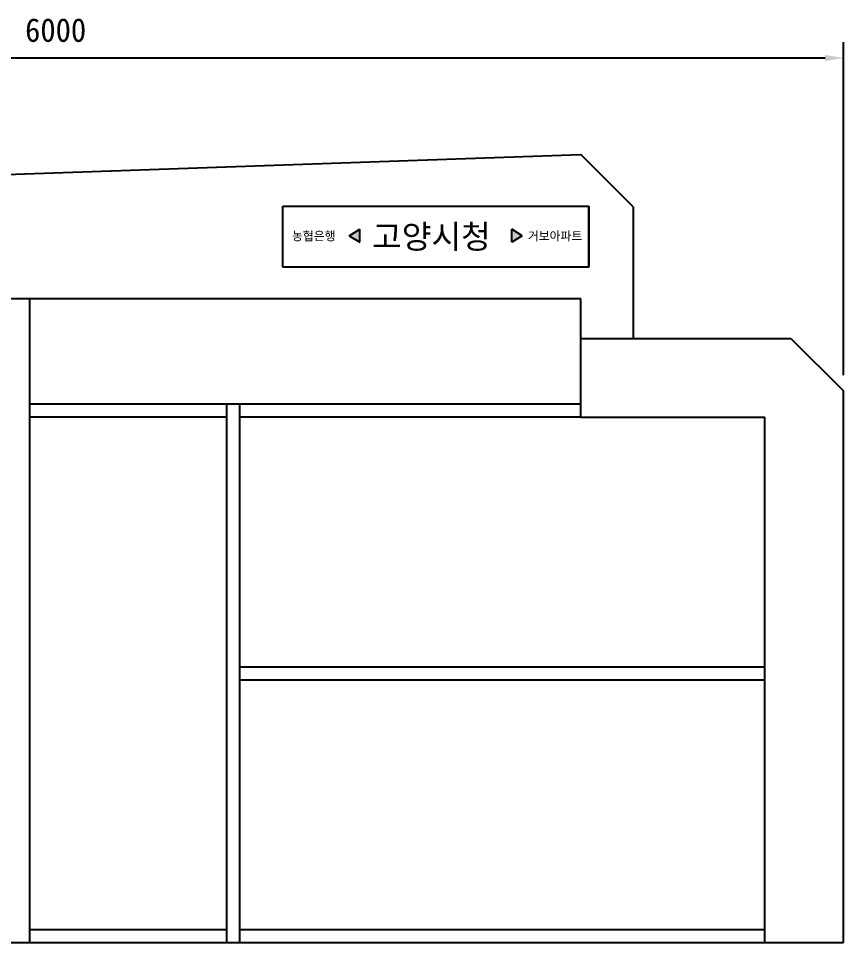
# Model space of a CAD drawing. Header units: millimetres. Extents: x -6 to 705, y -10 to 538.
# Drawn here: x 304.6 to 430.3, y 119.2 to 259.9 of the extents above; entities that cross this region are included whole.
import ezdxf

# ---------------------------------------------------------------- set-up
doc = ezdxf.new("R2010")
doc.units = ezdxf.units.MM
doc.styles.get("Standard").update_dxf_attribs({"font": 'GulimChe.ttf'})
doc.styles.add('style1', font='Gulim.ttf')

msp = doc.modelspace()

# ---------------------------------------------------------------- hatches: boundary and pattern name
h = msp.add_hatch(color=5)
h.dxf.hatch_style = 1
h.set_gradient(color1=(0, 0, 255), color2=(255, 255, 0), tint=1, name='CYLINDER')
h.paths.add_polyline_path([(355.02, 226.86), (356.62, 225.87), (356.62, 227.85)])
h = msp.add_hatch(color=5)
h.dxf.hatch_style = 1
h.set_gradient(color1=(0, 0, 255), color2=(255, 255, 0), tint=1, name='CYLINDER')
h.paths.add_polyline_path([(379.76, 227.85), (379.76, 225.87), (381.35, 226.86)])

# ---------------------------------------------------------------- linework, layer by layer
at = {"color": 252}
for p, q in [((430.29, 205.63), (430.29, 256.31)), ((427.49, 253.91), (193.09, 253.91))]:
    msp.add_line(p, q, dxfattribs=at)
for p, q in [((198.29, 232.52), (390.29, 239.23)), ((398.29, 231.23), (390.29, 239.23)), ((344.88, 231.35), (391.49, 231.35)), ((344.88, 222.06), (344.88, 231.35)), ((391.49, 231.35), (391.49, 222.06)), ((391.49, 222.06), (391.49, 231.23)), ((398.29, 211.23), (398.29, 231.23)), ((355.02, 226.86), (356.62, 227.85)), ((355.02, 226.86), (356.62, 225.87)), ((356.62, 225.87), (356.62, 227.85)), ((379.76, 225.87), (379.76, 227.85)), ((381.35, 226.86), (379.76, 227.85)), ((381.35, 226.86), (379.76, 225.87)), ((391.49, 222.06), (344.88, 222.06)), ((390.29, 217.23), (222.29, 217.23)), ((306.29, 217.23), (306.29, 119.23)), ((390.29, 199.23), (390.29, 217.23)), ((390.29, 211.23), (422.29, 211.23)), ((422.29, 211.23), (430.29, 203.23)), ((430.29, 119.23), (430.29, 203.23)), ((390.29, 201.23), (306.29, 201.23)), ((336.29, 201.23), (336.29, 119.23)), ((338.29, 201.23), (338.29, 119.23)), ((336.29, 199.23), (306.29, 199.23)), ((390.29, 199.23), (338.29, 199.23)), ((390.29, 199.23), (418.29, 199.23)), ((418.29, 119.23), (418.29, 199.23)), ((338.29, 161.23), (418.29, 161.23)), ((338.29, 159.23), (418.29, 159.23)), ((306.29, 121.23), (336.29, 121.23)), ((338.29, 121.23), (418.29, 121.23)), ((302.29, 119.23), (430.29, 119.23))]:
    msp.add_line(p, q)
msp.add_solid([(427.49, 254.38), (427.49, 253.45), (430.29, 253.91)], dxfattribs=at)

# ---------------------------------------------------------------- texts
at = {"style": 'style1'}
for s, height, p in [('고양시청', 3.6, (358.49, 224.92)), ('농협은행', 1.32, (346.29, 226.15)), ('거보아파트', 1.32, (382.21, 226.15))]:
    msp.add_text(s, height=height, dxfattribs=at).set_placement(p)
at = {"insert": (310.29, 258.15), "char_height": 3.6, "attachment_point": 5}
msp.add_mtext('6000', dxfattribs=at)

doc.saveas('drawing.dxf')
